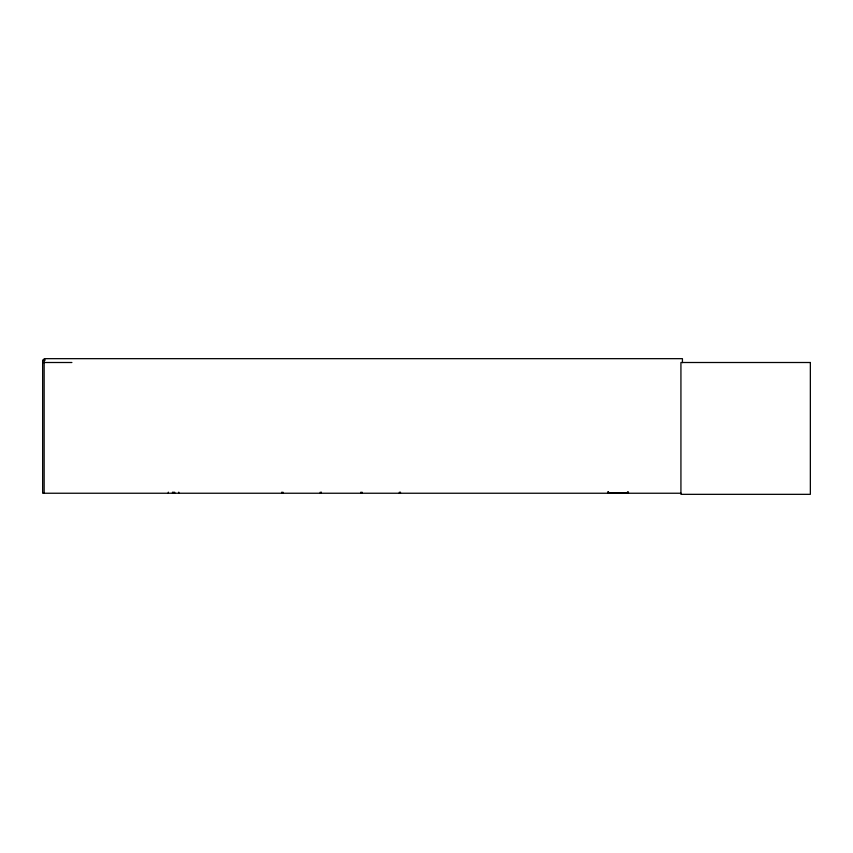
<?xml version="1.0" encoding="UTF-8"?>
<svg xmlns="http://www.w3.org/2000/svg" width="853" height="853" viewBox="0 0 853 853"><rect width="100%" height="100%" fill="white"/><g stroke="black" fill="none" stroke-linecap="round" stroke-linejoin="round"><path stroke-width="1.28" d="M607.592 493.194L628.437 493.194L607.656 492.97M45.316 360.03L42.65 360.03L42.65 493.237L681.099 493.237M42.65 362.504L71.908 362.504M682.432 362.653L682.432 358.665L44.153 358.665L44.153 493.237M628.426 492.138L628.437 493.237M628.288 492.138L628.298 493.237M627.499 492.138L627.595 493.237M627.371 492.138L627.371 493.237M608.647 492.138L608.658 493.237M608.52 492.138L608.52 493.237M608.392 492.138L608.381 493.237M607.816 492.138L607.816 493.237M607.603 492.138L607.645 493.237M400.462 492.138L400.462 493.237M399.364 492.138L399.364 493.237M362.013 492.138L362.013 493.237M360.915 492.138L360.915 493.237M321.357 492.138L321.357 493.237M320.259 492.138L320.259 493.237M282.908 492.138L282.908 493.237M281.81 492.138L281.81 493.237M178.778 492.138L178.778 493.237M174.673 492.138L174.673 493.237M173.564 492.138L173.628 493.237M172.519 492.138L172.519 493.237M168.329 492.138L168.329 493.237M810.35 362.504L680.929 362.504L680.929 494.335L810.35 494.335L810.35 362.504"/></g></svg>
